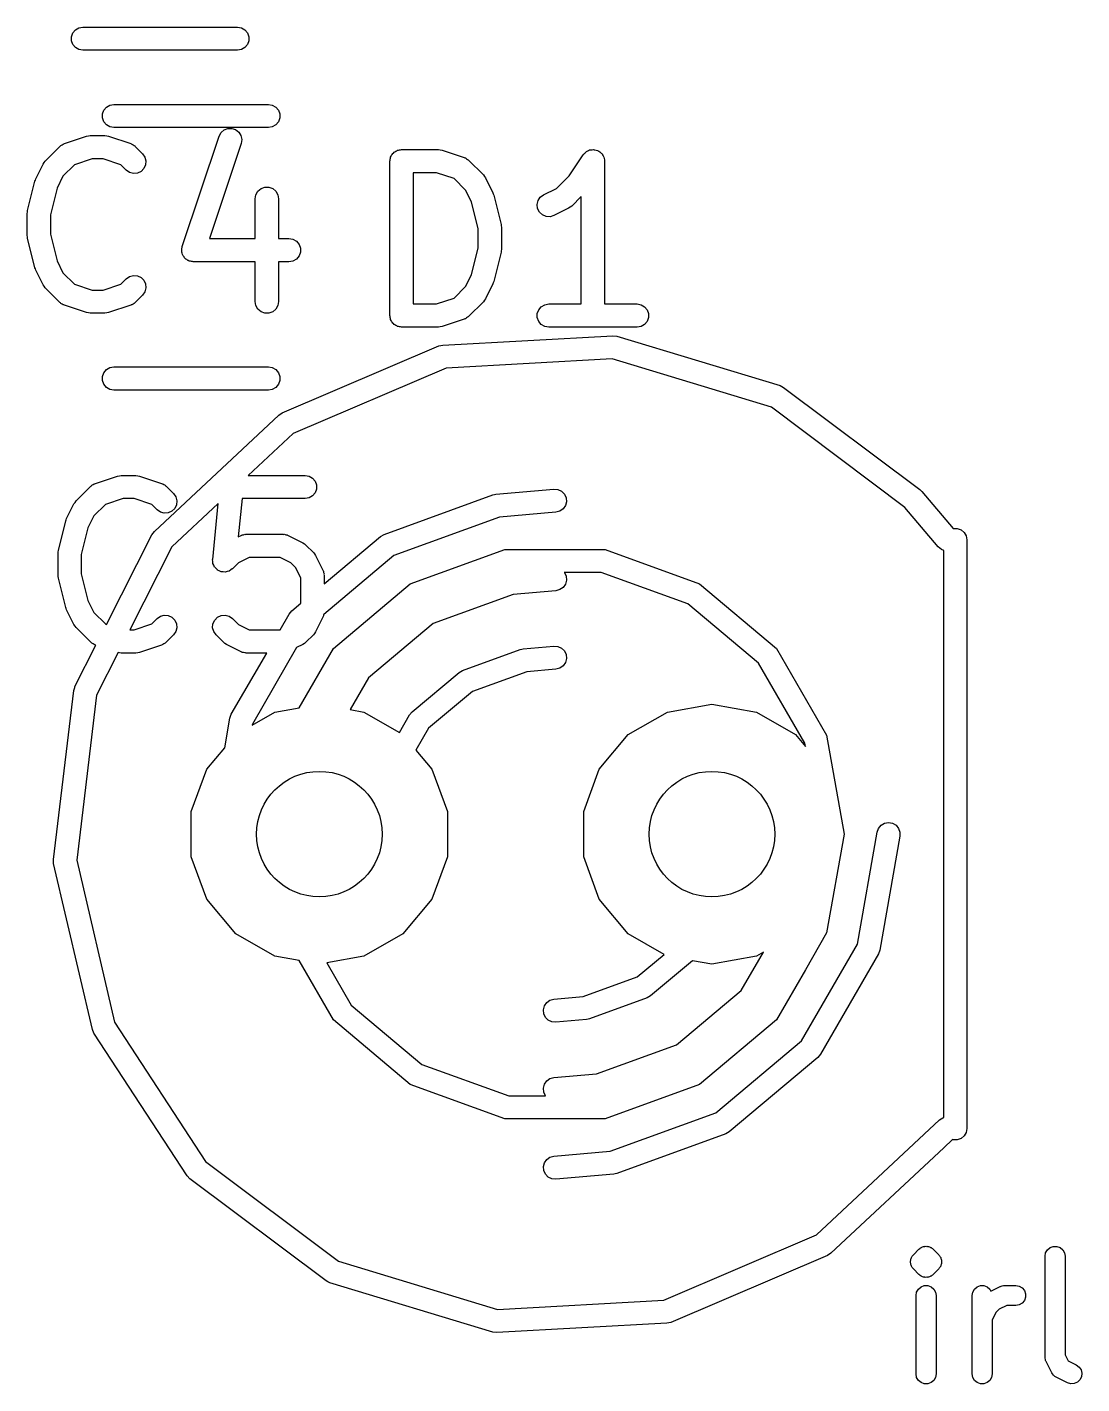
# Model space of a CAD drawing. Extents: x 0.2 to 51.4, y -0.6 to 33.
# Drawn here: x 16.64 to 23.46, y 1.94 to 10.72 of the extents above; entities that cross this region are included whole.
import ezdxf

# ---------------------------------------------------------------- set-up
doc = ezdxf.new("R2010")
doc.units = 0
doc.header["$MEASUREMENT"] = 0
doc.layers.add('BLACK', color=7, linetype='CONTINUOUS')

msp = doc.modelspace()

# ---------------------------------------------------------------- linework, layer by layer
at = {"layer": 'Black'}
for p, q in [((16.9518, 10.7075), (16.9743, 10.7205)), ((16.9743, 10.7205), (17, 10.725)), ((17, 10.725), (18, 10.725)), ((18, 10.725), (18.0257, 10.7205)), ((18.0257, 10.7205), (18.0482, 10.7075)), ((16.9261, 10.663), (16.935, 10.6875)), ((16.9261, 10.637), (16.9261, 10.663)), ((16.935, 10.6125), (16.9261, 10.637)), ((16.935, 10.6875), (16.9518, 10.7075)), ((18.0482, 10.7075), (18.065, 10.6875)), ((18.065, 10.6875), (18.0739, 10.663)), ((18.0739, 10.637), (18.065, 10.6125)), ((18.0739, 10.663), (18.0739, 10.637)), ((16.9518, 10.5925), (16.935, 10.6125)), ((16.9743, 10.5795), (16.9518, 10.5925)), ((17, 10.575), (16.9743, 10.5795)), ((18, 10.575), (17, 10.575)), ((18.0257, 10.5795), (18, 10.575)), ((18.0482, 10.5925), (18.0257, 10.5795)), ((18.065, 10.6125), (18.0482, 10.5925)), ((17.135, 10.1875), (17.1518, 10.2075)), ((17.1518, 10.2075), (17.1743, 10.2205)), ((17.1743, 10.2205), (17.2, 10.225)), ((17.2, 10.225), (18.2, 10.225)), ((18.2, 10.225), (18.2257, 10.2205)), ((18.2257, 10.2205), (18.2482, 10.2075)), ((18.2482, 10.2075), (18.265, 10.1875)), ((17.1261, 10.163), (17.135, 10.1875)), ((17.1261, 10.137), (17.1261, 10.163)), ((17.135, 10.1125), (17.1261, 10.137)), ((17.1518, 10.0925), (17.135, 10.1125)), ((18.265, 10.1125), (18.2482, 10.0925)), ((18.265, 10.1875), (18.2739, 10.163)), ((18.2739, 10.137), (18.265, 10.1125)), ((18.2739, 10.163), (18.2739, 10.137)), ((16.881, 9.97115), (17.0239, 10.0188)), ((17.0239, 10.0188), (17.0358, 10.0205)), ((17.0358, 10.0205), (17.0476, 10.0226)), ((17.0476, 10.0226), (17.1429, 10.0226)), ((17.1429, 10.0226), (17.1547, 10.0205)), ((17.1743, 10.0795), (17.1518, 10.0925)), ((17.1547, 10.0205), (17.1666, 10.0188)), ((17.1666, 10.0188), (17.3094, 9.97115)), ((17.2, 10.075), (17.1743, 10.0795)), ((18.2, 10.075), (17.2, 10.075)), ((17.6431, 9.30467), (17.8812, 10.019)), ((17.8812, 10.019), (17.8936, 10.0419)), ((17.8936, 10.0419), (17.9131, 10.0591)), ((17.9131, 10.0591), (17.9373, 10.0687)), ((17.9373, 10.0687), (17.9634, 10.0694)), ((17.9634, 10.0694), (17.9881, 10.0612)), ((17.9881, 10.0612), (18.0085, 10.045)), ((18.0085, 10.045), (18.0221, 10.0228)), ((18.0221, 10.0228), (18.0274, 9.99729)), ((18.2257, 10.0795), (18.2, 10.075)), ((18.2482, 10.0925), (18.2257, 10.0795)), ((16.7565, 9.8578), (16.8517, 9.95303)), ((16.8517, 9.95303), (16.8553, 9.95551)), ((16.8553, 9.95551), (16.8581, 9.95875)), ((16.8581, 9.95875), (16.8659, 9.96293)), ((16.8659, 9.96293), (16.8731, 9.96797)), ((16.8731, 9.96797), (16.8772, 9.96909)), ((16.8772, 9.96909), (16.881, 9.97115)), ((17.3094, 9.97115), (17.3132, 9.96909)), ((17.3132, 9.96909), (17.3174, 9.96797)), ((17.3174, 9.96797), (17.3246, 9.96294)), ((17.3246, 9.96294), (17.3323, 9.95875)), ((17.3323, 9.95875), (17.3352, 9.95551)), ((17.3352, 9.95551), (17.3387, 9.95303)), ((17.3387, 9.95303), (17.3864, 9.90541)), ((18.0235, 9.97152), (17.8183, 9.35595)), ((18.0274, 9.99729), (18.0235, 9.97152)), ((19.0306, 9.92482), (19.0363, 9.9281)), ((19.0363, 9.9281), (19.0427, 9.92924)), ((19.0427, 9.92924), (19.0489, 9.93148)), ((19.0489, 9.93148), (19.0554, 9.93148)), ((19.0554, 9.93148), (19.0619, 9.93262)), ((19.0619, 9.93262), (19.3, 9.93262)), ((19.3, 9.93262), (19.3118, 9.93053)), ((19.3118, 9.93053), (19.3237, 9.92877)), ((19.3237, 9.92877), (19.4666, 9.88115)), ((20.2709, 9.92563), (20.2789, 9.9296)), ((20.2789, 9.9296), (20.2831, 9.93006)), ((20.2831, 9.93006), (20.287, 9.93148)), ((20.287, 9.93148), (20.2959, 9.93148)), ((20.2959, 9.93148), (20.3048, 9.93246)), ((20.3048, 9.93246), (20.3089, 9.93148)), ((20.3089, 9.93148), (20.313, 9.93148)), ((20.313, 9.93148), (20.3214, 9.92842)), ((20.3214, 9.92842), (20.3301, 9.9263)), ((20.3301, 9.9263), (20.3336, 9.92399)), ((16.6948, 9.74307), (16.7424, 9.8383)), ((16.7424, 9.8383), (16.7496, 9.84796)), ((16.7496, 9.84796), (16.7565, 9.8578)), ((17.0598, 9.87262), (16.9453, 9.83445)), ((17.1307, 9.87262), (17.0598, 9.87262)), ((17.2452, 9.83445), (17.1307, 9.87262)), ((17.3864, 9.90541), (17.4013, 9.88408)), ((17.4013, 9.88408), (17.408, 9.85892)), ((17.408, 9.85892), (17.4058, 9.83297)), ((18.9869, 9.85762), (18.988, 9.86408)), ((18.9869, 8.85762), (18.9869, 9.85762)), ((18.988, 9.87064), (18.9903, 9.87681)), ((18.988, 9.86408), (18.988, 9.87064)), ((18.9903, 9.87681), (18.9914, 9.88327)), ((18.9914, 9.88327), (18.9947, 9.88895)), ((18.9947, 9.88895), (18.997, 9.89512)), ((18.997, 9.89512), (19.0012, 9.90015)), ((19.0012, 9.90015), (19.0045, 9.90583)), ((19.0045, 9.90583), (19.0095, 9.91005)), ((19.0095, 9.91005), (19.0137, 9.91507)), ((19.0137, 9.91507), (19.0194, 9.91835)), ((19.0194, 9.91835), (19.0244, 9.92257)), ((19.0244, 9.92257), (19.0306, 9.92482)), ((19.4666, 9.88115), (19.4704, 9.87909)), ((19.4704, 9.87909), (19.4746, 9.87797)), ((19.4746, 9.87797), (19.4817, 9.87294)), ((19.4817, 9.87294), (19.4895, 9.86875)), ((19.4895, 9.86875), (19.4923, 9.86551)), ((19.4923, 9.86551), (19.4959, 9.86303)), ((19.4959, 9.86303), (19.5911, 9.7678)), ((20.1465, 9.76254), (20.2376, 9.89922)), ((20.2376, 9.89922), (20.2405, 9.90223)), ((20.2405, 9.90223), (20.2425, 9.90583)), ((20.2425, 9.90583), (20.2494, 9.91158)), ((20.2494, 9.91158), (20.2556, 9.91806)), ((20.2556, 9.91806), (20.2593, 9.9199)), ((20.2593, 9.9199), (20.2625, 9.92257)), ((20.2625, 9.92257), (20.2709, 9.92563)), ((20.3336, 9.92399), (20.3375, 9.92257)), ((20.3375, 9.92257), (20.3444, 9.91682)), ((20.3444, 9.91682), (20.3518, 9.91185)), ((20.3518, 9.91185), (20.3543, 9.9085)), ((20.3543, 9.9085), (20.3575, 9.90583)), ((20.3575, 9.90583), (20.3619, 9.89808)), ((20.3619, 9.89808), (20.3672, 9.89086)), ((20.3672, 9.89086), (20.3684, 9.88687)), ((20.3684, 9.88687), (20.3705, 9.88327)), ((20.3705, 9.88327), (20.372, 9.87445)), ((20.372, 9.87445), (20.3745, 9.86586)), ((20.3745, 9.86586), (20.3743, 9.86172)), ((20.3743, 9.86172), (20.375, 9.85762)), ((20.375, 9.85762), (20.375, 8.93262)), ((16.8712, 9.76034), (16.8327, 9.68335)), ((16.9453, 9.83445), (16.8712, 9.76034)), ((17.2803, 9.79935), (17.2452, 9.83445)), ((17.3016, 9.78441), (17.2803, 9.79935)), ((17.3268, 9.77767), (17.3016, 9.78441)), ((17.3527, 9.77994), (17.3268, 9.77767)), ((17.3764, 9.79094), (17.3527, 9.77994)), ((17.3948, 9.80936), (17.3764, 9.79094)), ((17.4058, 9.83297), (17.3948, 9.80936)), ((19.2878, 9.78262), (19.1369, 9.78262)), ((19.1369, 9.78262), (19.1369, 8.93262)), ((19.4023, 9.74445), (19.2878, 9.78262)), ((19.5911, 9.7678), (19.598, 9.75795)), ((19.598, 9.75795), (19.6052, 9.7483)), ((20.0651, 9.68116), (20.1465, 9.76254)), ((16.6415, 9.53724), (16.6891, 9.72771)), ((16.6891, 9.72771), (16.6925, 9.73521)), ((16.6925, 9.73521), (16.6948, 9.74307)), ((16.8327, 9.68335), (16.7893, 9.50981)), ((18.12, 9.63994), (18.133, 9.6625)), ((18.133, 9.6625), (18.153, 9.67924)), ((18.153, 9.67924), (18.1775, 9.68815)), ((18.1775, 9.68815), (18.2035, 9.68815)), ((18.2035, 9.68815), (18.228, 9.67924)), ((18.228, 9.67924), (18.2479, 9.6625)), ((18.2479, 9.6625), (18.261, 9.63994)), ((19.4765, 9.67034), (19.4023, 9.74445)), ((19.515, 9.59335), (19.4765, 9.67034)), ((19.6052, 9.7483), (19.6528, 9.65307)), ((19.9807, 9.63899), (20.0651, 9.68116)), ((18.1155, 9.61429), (18.12, 9.63994)), ((18.1155, 9.35595), (18.1155, 9.61429)), ((18.261, 9.63994), (18.2655, 9.61429)), ((18.2655, 9.61429), (18.2655, 9.35595)), ((19.5583, 9.41981), (19.515, 9.59335)), ((19.6528, 9.65307), (19.6551, 9.64521)), ((19.6551, 9.64521), (19.6585, 9.63771)), ((19.6585, 9.63771), (19.7061, 9.44724)), ((19.9394, 9.5764), (19.9455, 9.60173)), ((19.9424, 9.55052), (19.9394, 9.5764)), ((19.9455, 9.60173), (19.9598, 9.62347)), ((19.9598, 9.62347), (19.9807, 9.63899)), ((20.225, 9.62893), (20.1626, 9.56649)), ((20.225, 8.93262), (20.225, 9.62893)), ((16.6393, 9.51905), (16.6409, 9.52808)), ((16.6393, 9.37619), (16.6393, 9.51905)), ((16.6409, 9.52808), (16.6415, 9.53724)), ((16.7893, 9.50981), (16.7893, 9.38542)), ((19.954, 9.52722), (19.9424, 9.55052)), ((19.973, 9.50932), (19.954, 9.52722)), ((19.9969, 9.49896), (19.973, 9.50932)), ((20.0229, 9.4974), (19.9969, 9.49896)), ((20.0478, 9.50482), (20.0229, 9.4974)), ((20.1431, 9.55244), (20.0478, 9.50482)), ((20.1527, 9.55961), (20.1431, 9.55244)), ((20.1626, 9.56649), (20.1527, 9.55961)), ((19.5583, 9.29542), (19.5583, 9.41981)), ((19.7061, 9.44724), (19.7067, 9.43808)), ((19.7067, 9.43808), (19.7083, 9.42905)), ((19.7083, 9.42905), (19.7083, 9.28619)), ((16.6409, 9.36716), (16.6393, 9.37619)), ((16.6415, 9.358), (16.6409, 9.36716)), ((16.6891, 9.16752), (16.6415, 9.358)), ((16.7893, 9.38542), (16.8327, 9.21189)), ((17.8183, 9.35595), (18.1155, 9.35595)), ((18.2655, 9.35595), (18.3333, 9.35595)), ((18.3333, 9.35595), (18.359, 9.35143)), ((18.359, 9.35143), (18.3815, 9.33841)), ((18.3815, 9.33841), (18.3983, 9.31845)), ((18.3983, 9.31845), (18.4072, 9.29398)), ((17.6393, 9.2789), (17.6404, 9.2864)), ((17.6404, 9.27347), (17.6393, 9.2789)), ((17.6404, 9.29398), (17.6423, 9.29919)), ((17.6404, 9.2864), (17.6404, 9.29398)), ((17.6404, 9.26793), (17.6404, 9.27347)), ((17.643, 9.26081), (17.6404, 9.26793)), ((17.6423, 9.29919), (17.6431, 9.30467)), ((17.6445, 9.25339), (17.643, 9.26081)), ((17.6474, 9.24866), (17.6445, 9.25339)), ((17.6493, 9.24345), (17.6474, 9.24866)), ((17.6542, 9.23765), (17.6493, 9.24345)), ((17.6582, 9.23119), (17.6542, 9.23765)), ((17.6625, 9.22775), (17.6582, 9.23119)), ((17.6661, 9.2235), (17.6625, 9.22775)), ((17.6726, 9.21971), (17.6661, 9.2235)), ((18.3815, 9.2235), (18.359, 9.21048)), ((18.3983, 9.24345), (18.3815, 9.2235)), ((18.4072, 9.26793), (18.3983, 9.24345)), ((18.4072, 9.29398), (18.4072, 9.26793)), ((19.515, 9.12189), (19.5583, 9.29542)), ((19.7061, 9.268), (19.6585, 9.07752)), ((19.7067, 9.27716), (19.7061, 9.268)), ((19.7083, 9.28619), (19.7067, 9.27716)), ((16.6925, 9.16003), (16.6891, 9.16752)), ((16.6948, 9.15217), (16.6925, 9.16003)), ((16.7424, 9.05694), (16.6948, 9.15217)), ((16.8327, 9.21189), (16.8712, 9.1349)), ((17.6786, 9.215), (17.6726, 9.21971)), ((17.6838, 9.21325), (17.6786, 9.215)), ((17.6886, 9.21048), (17.6838, 9.21325)), ((17.6961, 9.20916), (17.6886, 9.21048)), ((17.7033, 9.20676), (17.6961, 9.20916)), ((17.7088, 9.20692), (17.7033, 9.20676)), ((17.7143, 9.20595), (17.7088, 9.20692)), ((18.1155, 9.20595), (17.7143, 9.20595)), ((18.1155, 8.94762), (18.1155, 9.20595)), ((18.3333, 9.20595), (18.2655, 9.20595)), ((18.2655, 9.20595), (18.2655, 8.94762)), ((18.359, 9.21048), (18.3333, 9.20595)), ((16.7496, 9.04728), (16.7424, 9.05694)), ((16.8712, 9.1349), (16.9453, 9.06079)), ((16.9453, 9.06079), (17.0598, 9.02262)), ((17.1307, 9.02262), (17.2452, 9.06079)), ((17.2452, 9.06079), (17.2803, 9.09589)), ((17.2803, 9.09589), (17.3016, 9.11083)), ((17.3016, 9.11083), (17.3268, 9.11757)), ((17.3268, 9.11757), (17.3527, 9.1153)), ((17.3527, 9.1153), (17.3764, 9.10429)), ((17.3764, 9.10429), (17.3948, 9.08588)), ((17.3948, 9.08588), (17.4058, 9.06227)), ((17.4058, 9.06227), (17.408, 9.03632)), ((19.4765, 9.0449), (19.515, 9.12189)), ((19.6528, 9.06217), (19.6052, 8.96694)), ((19.6551, 9.07003), (19.6528, 9.06217)), ((19.6585, 9.07752), (19.6551, 9.07003)), ((16.7565, 9.03744), (16.7496, 9.04728)), ((16.8517, 8.94221), (16.7565, 9.03744)), ((17.0598, 9.02262), (17.1307, 9.02262)), ((17.3864, 8.98982), (17.3387, 8.94221)), ((17.4013, 9.01116), (17.3864, 8.98982)), ((17.408, 9.03632), (17.4013, 9.01116)), ((19.2878, 8.93262), (19.4023, 8.97079)), ((19.4023, 8.97079), (19.4765, 9.0449)), ((19.6052, 8.96694), (19.598, 8.95729)), ((16.8553, 8.93973), (16.8517, 8.94221)), ((16.8581, 8.93649), (16.8553, 8.93973)), ((16.8659, 8.93231), (16.8581, 8.93649)), ((16.8731, 8.92726), (16.8659, 8.93231)), ((16.8772, 8.92615), (16.8731, 8.92726)), ((16.881, 8.92409), (16.8772, 8.92615)), ((17.0239, 8.87647), (16.881, 8.92409)), ((17.0358, 8.87471), (17.0239, 8.87647)), ((17.0476, 8.87262), (17.0358, 8.87471)), ((17.1429, 8.87262), (17.0476, 8.87262)), ((17.1547, 8.87471), (17.1429, 8.87262)), ((17.1666, 8.87647), (17.1547, 8.87471)), ((17.3094, 8.92409), (17.1666, 8.87647)), ((17.3132, 8.92615), (17.3094, 8.92409)), ((17.3174, 8.92727), (17.3132, 8.92615)), ((17.3246, 8.9323), (17.3174, 8.92727)), ((17.3323, 8.93649), (17.3246, 8.9323)), ((17.3352, 8.93973), (17.3323, 8.93649)), ((17.3387, 8.94221), (17.3352, 8.93973)), ((18.12, 8.92197), (18.1155, 8.94762)), ((18.133, 8.89941), (18.12, 8.92197)), ((18.153, 8.88267), (18.133, 8.89941)), ((18.1775, 8.87376), (18.153, 8.88267)), ((18.2035, 8.87376), (18.1775, 8.87376)), ((18.228, 8.88267), (18.2035, 8.87376)), ((18.2479, 8.89941), (18.228, 8.88267)), ((18.261, 8.92197), (18.2479, 8.89941)), ((18.2655, 8.94762), (18.261, 8.92197)), ((19.1369, 8.93262), (19.2878, 8.93262)), ((19.5911, 8.94744), (19.4959, 8.85221)), ((19.598, 8.95729), (19.5911, 8.94744)), ((19.9404, 8.87064), (19.9493, 8.89512)), ((19.9493, 8.89512), (19.9661, 8.91507)), ((19.9661, 8.91507), (19.9886, 8.9281)), ((19.9886, 8.9281), (20.0143, 8.93262)), ((20.0143, 8.93262), (20.225, 8.93262)), ((20.375, 8.93262), (20.5857, 8.93262)), ((20.5857, 8.93262), (20.6114, 8.9281)), ((20.6114, 8.9281), (20.6339, 8.91507)), ((20.6339, 8.91507), (20.6507, 8.89512)), ((20.6507, 8.89512), (20.6596, 8.87064)), ((18.988, 8.85116), (18.9869, 8.85762)), ((18.988, 8.8446), (18.988, 8.85116)), ((18.9903, 8.83843), (18.988, 8.8446)), ((18.9914, 8.83197), (18.9903, 8.83843)), ((18.9947, 8.82629), (18.9914, 8.83197)), ((18.997, 8.82012), (18.9947, 8.82629)), ((19.0012, 8.81509), (18.997, 8.82012)), ((19.0045, 8.80941), (19.0012, 8.81509)), ((19.0095, 8.80519), (19.0045, 8.80941)), ((19.0137, 8.80017), (19.0095, 8.80519)), ((19.0194, 8.79689), (19.0137, 8.80017)), ((19.0244, 8.79267), (19.0194, 8.79689)), ((19.0306, 8.79042), (19.0244, 8.79267)), ((19.0363, 8.78714), (19.0306, 8.79042)), ((19.0427, 8.786), (19.0363, 8.78714)), ((19.0489, 8.78376), (19.0427, 8.786)), ((19.3118, 8.78471), (19.3, 8.78262)), ((19.3237, 8.78647), (19.3118, 8.78471)), ((19.4666, 8.83409), (19.3237, 8.78647)), ((19.4704, 8.83615), (19.4666, 8.83409)), ((19.4746, 8.83727), (19.4704, 8.83615)), ((19.4817, 8.8423), (19.4746, 8.83727)), ((19.4895, 8.84649), (19.4817, 8.8423)), ((19.4923, 8.84973), (19.4895, 8.84649)), ((19.4959, 8.85221), (19.4923, 8.84973)), ((19.9404, 8.8446), (19.9404, 8.87064)), ((19.9493, 8.82012), (19.9404, 8.8446)), ((19.9661, 8.80017), (19.9493, 8.82012)), ((19.9886, 8.78714), (19.9661, 8.80017)), ((20.0143, 8.78262), (19.9886, 8.78714)), ((20.6114, 8.78714), (20.5857, 8.78262)), ((20.6339, 8.80017), (20.6114, 8.78714)), ((20.6507, 8.82012), (20.6339, 8.80017)), ((20.6596, 8.8446), (20.6507, 8.82012)), ((20.6596, 8.87064), (20.6596, 8.8446)), ((19.0554, 8.78376), (19.0489, 8.78376)), ((19.0619, 8.78262), (19.0554, 8.78376)), ((19.3, 8.78262), (19.0619, 8.78262)), ((19.3287, 8.66688), (20.4297, 8.72709)), ((20.5857, 8.78262), (20.0143, 8.78262)), ((20.4297, 8.72709), (20.4297, 8.72709)), ((20.4297, 8.72709), (20.4555, 8.72398)), ((20.4555, 8.72398), (20.4555, 8.72398)), ((20.4555, 8.72398), (21.5108, 8.40398)), ((18.2893, 8.22782), (19.3033, 8.66097)), ((19.3033, 8.66097), (19.3287, 8.66688)), ((17.1743, 8.52048), (17.2, 8.525)), ((17.2, 8.525), (18.2, 8.525)), ((18.2, 8.525), (18.2257, 8.52048)), ((20.4247, 8.5766), (19.3501, 8.51783)), ((21.4546, 8.26428), (20.4247, 8.5766)), ((17.1261, 8.46302), (17.135, 8.4875)), ((17.1261, 8.43698), (17.1261, 8.46302)), ((17.135, 8.4125), (17.1261, 8.43698)), ((17.135, 8.4875), (17.1518, 8.50745)), ((17.1518, 8.50745), (17.1743, 8.52048)), ((18.2257, 8.52048), (18.2482, 8.50745)), ((18.2482, 8.50745), (18.265, 8.4875)), ((18.265, 8.4875), (18.2739, 8.46302)), ((18.2739, 8.43698), (18.265, 8.4125)), ((18.2739, 8.46302), (18.2739, 8.43698)), ((19.3501, 8.51783), (18.3604, 8.09507)), ((17.1518, 8.39255), (17.135, 8.4125)), ((17.1743, 8.37952), (17.1518, 8.39255)), ((17.2, 8.375), (17.1743, 8.37952)), ((18.2, 8.375), (17.2, 8.375)), ((18.2257, 8.37952), (18.2, 8.375)), ((18.2482, 8.39255), (18.2257, 8.37952)), ((18.265, 8.4125), (18.2482, 8.39255)), ((21.5108, 8.40398), (21.534, 8.39221)), ((21.534, 8.39221), (22.4161, 7.73061)), ((22.3192, 7.61578), (21.4546, 8.26428)), ((17.4627, 7.45974), (18.2675, 8.21358)), ((18.2675, 8.21358), (18.2893, 8.22782)), ((18.2675, 8.21358), (18.2675, 8.21358)), ((18.3604, 8.09507), (18.0695, 7.82262)), ((17.081, 7.77115), (17.2239, 7.81877)), ((17.2239, 7.81877), (17.2358, 7.82053)), ((17.2358, 7.82053), (17.2476, 7.82262)), ((17.2476, 7.82262), (17.3429, 7.82262)), ((17.3429, 7.82262), (17.3547, 7.82053)), ((17.3547, 7.82053), (17.3666, 7.81877)), ((17.3666, 7.81877), (17.5094, 7.77115)), ((18.0695, 7.82262), (18.4381, 7.82262)), ((18.4381, 7.82262), (18.4637, 7.8181)), ((18.4637, 7.8181), (18.4863, 7.80507)), ((16.9565, 7.6578), (17.0517, 7.75303)), ((17.0517, 7.75303), (17.0553, 7.75551)), ((17.0553, 7.75551), (17.0581, 7.75875)), ((17.0581, 7.75875), (17.0659, 7.76293)), ((17.0659, 7.76293), (17.0731, 7.76797)), ((17.0731, 7.76797), (17.0772, 7.76909)), ((17.0772, 7.76909), (17.081, 7.77115)), ((17.5094, 7.77115), (17.5132, 7.76909)), ((17.5132, 7.76909), (17.5174, 7.76797)), ((17.5174, 7.76797), (17.5246, 7.76294)), ((17.5246, 7.76294), (17.5323, 7.75875)), ((17.5323, 7.75875), (17.5352, 7.75551)), ((17.5352, 7.75551), (17.5387, 7.75303)), ((17.5387, 7.75303), (17.5864, 7.70541)), ((18.4863, 7.80507), (18.503, 7.78512)), ((18.503, 7.78512), (18.512, 7.76064)), ((18.512, 7.7346), (18.503, 7.71012)), ((18.512, 7.76064), (18.512, 7.7346)), ((19.6726, 7.70092), (20.0475, 7.73372)), ((20.0475, 7.73372), (20.0734, 7.73145)), ((20.0734, 7.73145), (20.097, 7.72044)), ((22.4161, 7.73061), (22.422, 7.72436)), ((16.9424, 7.6383), (16.9496, 7.64796)), ((16.9496, 7.64796), (16.9565, 7.6578)), ((17.2598, 7.67262), (17.1453, 7.63445)), ((17.3307, 7.67262), (17.2598, 7.67262)), ((17.4452, 7.63445), (17.3307, 7.67262)), ((17.5864, 7.70541), (17.6013, 7.68408)), ((17.6013, 7.68408), (17.608, 7.65892)), ((17.608, 7.65892), (17.6058, 7.63297)), ((18.0298, 7.67262), (18.005, 7.42443)), ((18.4381, 7.67262), (18.0298, 7.67262)), ((18.4637, 7.67714), (18.4381, 7.67262)), ((18.4863, 7.69017), (18.4637, 7.67714)), ((18.503, 7.71012), (18.4863, 7.69017)), ((18.9488, 7.44023), (19.6534, 7.69668)), ((19.6534, 7.69668), (19.6631, 7.69838)), ((19.6631, 7.69838), (19.6726, 7.70092)), ((20.097, 7.72044), (20.1154, 7.70202)), ((20.1154, 7.70202), (20.1264, 7.67841)), ((20.1287, 7.65246), (20.122, 7.6273)), ((20.1264, 7.67841), (20.1287, 7.65246)), ((22.422, 7.72436), (22.4286, 7.71885)), ((22.4286, 7.71885), (22.6305, 7.47841)), ((16.8948, 7.54307), (16.9424, 7.6383)), ((17.0712, 7.56034), (17.0327, 7.48335)), ((17.1453, 7.63445), (17.0712, 7.56034)), ((17.4803, 7.59935), (17.4452, 7.63445)), ((17.5016, 7.58441), (17.4803, 7.59935)), ((17.5268, 7.57767), (17.5016, 7.58441)), ((17.5527, 7.57994), (17.5268, 7.57767)), ((17.5764, 7.59094), (17.5527, 7.57994)), ((17.8759, 7.64124), (17.5749, 7.35931)), ((17.5948, 7.60936), (17.5764, 7.59094)), ((17.6058, 7.63297), (17.5948, 7.60936)), ((17.8397, 7.27889), (17.8759, 7.64124)), ((20.0605, 7.58429), (19.6955, 7.55235)), ((20.0857, 7.59103), (20.0605, 7.58429)), ((20.107, 7.60597), (20.0857, 7.59103)), ((20.122, 7.6273), (20.107, 7.60597)), ((22.5346, 7.35943), (22.3192, 7.61578)), ((16.8415, 7.33724), (16.8891, 7.52771)), ((16.8891, 7.52771), (16.8925, 7.53521)), ((16.8925, 7.53521), (16.8948, 7.54307)), ((17.0327, 7.48335), (16.9893, 7.30981)), ((19.6955, 7.55235), (19.0126, 7.3038)), ((22.6305, 7.47841), (22.6318, 7.47886)), ((22.6318, 7.47886), (22.6578, 7.47886)), ((22.6578, 7.47886), (22.6823, 7.46995)), ((22.6823, 7.46995), (22.7023, 7.45321)), ((17.1529, 6.85825), (17.4471, 7.4389)), ((17.4471, 7.4389), (17.4627, 7.45974)), ((18.005, 7.42443), (18.0236, 7.43375)), ((18.0236, 7.43375), (18.0277, 7.43498)), ((18.0277, 7.43498), (18.0315, 7.43714)), ((18.0315, 7.43714), (18.0401, 7.43867)), ((18.0401, 7.43867), (18.0486, 7.44118)), ((18.0486, 7.44118), (18.0529, 7.44092)), ((18.0529, 7.44092), (18.0571, 7.44167)), ((18.0571, 7.44167), (18.2952, 7.44167)), ((18.2952, 7.44167), (18.2995, 7.44092)), ((18.2995, 7.44092), (18.3038, 7.44118)), ((18.3038, 7.44118), (18.3122, 7.43867)), ((18.3122, 7.43867), (18.3209, 7.43714)), ((18.3209, 7.43714), (18.3246, 7.43498)), ((18.3246, 7.43498), (18.3288, 7.43375)), ((18.3288, 7.43375), (18.424, 7.38613)), ((18.424, 7.38613), (18.4337, 7.37897)), ((18.4337, 7.37897), (18.4435, 7.37208)), ((18.5607, 7.12045), (18.9263, 7.4272)), ((18.9263, 7.4272), (18.9488, 7.44023)), ((18.9263, 7.4272), (18.9263, 7.4272)), ((22.7023, 7.45321), (22.7153, 7.43065)), ((22.7153, 7.43065), (22.7198, 7.405)), ((22.7198, 7.405), (22.7198, 3.595)), ((16.8393, 7.31905), (16.8409, 7.32808)), ((16.8393, 7.17619), (16.8393, 7.31905)), ((16.8409, 7.32808), (16.8415, 7.33724)), ((16.9893, 7.30981), (16.9893, 7.18542)), ((17.5749, 7.35931), (17.303, 6.82262)), ((18.0748, 7.29167), (18.0063, 7.25741)), ((18.2775, 7.29167), (18.0748, 7.29167)), ((18.3461, 7.25741), (18.2775, 7.29167)), ((18.4435, 7.37208), (18.4911, 7.32446)), ((18.4911, 7.32446), (18.498, 7.31463)), ((18.498, 7.31463), (18.5052, 7.30497)), ((18.5052, 7.30497), (18.5528, 7.20973)), ((19.0126, 7.3038), (18.5581, 6.92246)), ((19.1185, 7.12038), (19.7291, 7.34263)), ((19.7291, 7.34263), (20.3789, 7.34263)), ((20.3789, 7.34263), (20.9895, 7.12038)), ((22.5545, 7.3427), (22.5346, 7.35943)), ((22.5698, 7.33715), (22.5545, 7.3427)), ((22.5698, 3.6652), (22.5698, 7.33715)), ((17.8396, 7.27797), (17.8397, 7.27842)), ((17.8407, 7.26548), (17.8396, 7.27797)), ((17.8397, 7.27842), (17.8397, 7.27889)), ((17.8416, 7.25292), (17.8407, 7.26548)), ((17.8418, 7.25249), (17.8416, 7.25292)), ((17.8418, 7.25202), (17.8418, 7.25249)), ((17.8472, 7.24062), (17.8418, 7.25202)), ((17.8523, 7.22918), (17.8472, 7.24062)), ((17.8526, 7.22884), (17.8523, 7.22918)), ((17.8528, 7.22841), (17.8526, 7.22884)), ((17.8618, 7.21951), (17.8528, 7.22841)), ((17.8705, 7.21053), (17.8618, 7.21951)), ((17.8709, 7.21033), (17.8705, 7.21053)), ((17.8713, 7.20999), (17.8709, 7.21033)), ((17.8826, 7.20469), (17.8713, 7.20999)), ((17.894, 7.19923), (17.8826, 7.20469)), ((17.9451, 7.20307), (17.9329, 7.19996)), ((17.9455, 7.20334), (17.9451, 7.20307)), ((17.946, 7.20346), (17.9455, 7.20334)), ((17.9563, 7.21065), (17.946, 7.20346)), ((17.9667, 7.21774), (17.9563, 7.21065)), ((17.9669, 7.21813), (17.9667, 7.21774)), ((17.9673, 7.2184), (17.9669, 7.21813)), ((18.0063, 7.25741), (17.9673, 7.2184)), ((18.3765, 7.227), (18.3461, 7.25741)), ((18.4107, 7.15849), (18.3765, 7.227)), ((18.5528, 7.20973), (18.554, 7.20559)), ((18.554, 7.20559), (18.5562, 7.20184)), ((16.8409, 7.16716), (16.8393, 7.17619)), ((16.8415, 7.158), (16.8409, 7.16716)), ((16.8891, 6.96752), (16.8415, 7.158)), ((16.9893, 7.18542), (17.0327, 7.01189)), ((17.8944, 7.19918), (17.894, 7.19923)), ((17.8949, 7.19898), (17.8944, 7.19918)), ((17.9074, 7.19789), (17.8949, 7.19898)), ((17.9199, 7.19664), (17.9074, 7.19789)), ((17.9204, 7.19676), (17.9199, 7.19664)), ((17.9208, 7.19672), (17.9204, 7.19676)), ((17.9329, 7.19996), (17.9208, 7.19672)), ((18.4107, 6.99458), (18.4107, 7.15849)), ((18.5562, 7.20184), (18.5577, 7.19319)), ((18.5577, 7.19319), (18.5602, 7.18476)), ((18.5602, 7.18476), (18.56, 7.18045)), ((18.56, 7.18045), (18.5607, 7.17619)), ((18.5607, 7.17619), (18.5607, 7.12045)), ((18.6207, 6.70269), (19.1185, 7.12038)), ((20.122, 7.1193), (20.107, 7.09797)), ((20.3529, 7.1949), (20.1146, 7.1949)), ((20.1146, 7.1949), (20.1154, 7.19402)), ((20.1154, 7.19402), (20.1264, 7.17041)), ((20.1287, 7.14446), (20.122, 7.1193)), ((20.1264, 7.17041), (20.1287, 7.14446)), ((20.9145, 6.99047), (20.3529, 7.1949)), ((20.9895, 7.12038), (21.4873, 6.70269)), ((19.7837, 7.05206), (19.2666, 6.86385)), ((20.0605, 7.07629), (19.7837, 7.05206)), ((20.0857, 7.08303), (20.0605, 7.07629)), ((20.107, 7.09797), (20.0857, 7.08303)), ((16.8925, 6.96003), (16.8891, 6.96752)), ((16.8948, 6.95217), (16.8925, 6.96003)), ((16.9424, 6.85694), (16.8948, 6.95217)), ((17.0327, 7.01189), (17.0712, 6.9349)), ((18.3352, 6.92528), (18.3519, 6.94523)), ((18.3519, 6.94524), (18.4107, 6.99458)), ((18.3519, 6.94523), (18.3519, 6.94524)), ((21.3724, 6.60627), (20.9145, 6.99047)), ((16.9496, 6.84728), (16.9424, 6.85694)), ((17.0712, 6.9349), (17.1453, 6.86079)), ((17.1453, 6.86079), (17.1529, 6.85825)), ((17.3307, 6.82262), (17.4452, 6.86079)), ((17.4452, 6.86079), (17.4803, 6.89589)), ((17.4803, 6.89589), (17.5016, 6.91083)), ((17.5016, 6.91083), (17.5268, 6.91757)), ((17.5268, 6.91757), (17.5527, 6.9153)), ((17.5527, 6.9153), (17.5764, 6.90429)), ((17.5764, 6.90429), (17.5948, 6.88588)), ((17.5948, 6.88588), (17.6058, 6.86227)), ((17.6058, 6.86227), (17.608, 6.83632)), ((17.8396, 6.83632), (17.8418, 6.86227)), ((17.8418, 6.86227), (17.8528, 6.88588)), ((17.8528, 6.88588), (17.8713, 6.90429)), ((17.8713, 6.90429), (17.8949, 6.9153)), ((17.8949, 6.9153), (17.9208, 6.91757)), ((17.9208, 6.91757), (17.946, 6.91083)), ((17.946, 6.91083), (17.9673, 6.89589)), ((17.9673, 6.89589), (18.0063, 6.85688)), ((18.0063, 6.85688), (18.0748, 6.82262)), ((18.2759, 6.82262), (18.3352, 6.92528)), ((18.5528, 6.90455), (18.5052, 6.80932)), ((18.554, 6.9087), (18.5528, 6.90455)), ((18.5562, 6.91244), (18.554, 6.9087)), ((18.5577, 6.9211), (18.5562, 6.91244)), ((18.5581, 6.92246), (18.5577, 6.9211)), ((19.2666, 6.86385), (18.8476, 6.51229)), ((16.9565, 6.83744), (16.9496, 6.84728)), ((17.0517, 6.74221), (16.9565, 6.83744)), ((17.303, 6.82262), (17.3307, 6.82262)), ((17.5864, 6.78982), (17.5387, 6.74221)), ((17.6013, 6.81116), (17.5864, 6.78982)), ((17.608, 6.83632), (17.6013, 6.81116)), ((17.8463, 6.81116), (17.8396, 6.83632)), ((17.8613, 6.78982), (17.8463, 6.81116)), ((17.9089, 6.74221), (17.8613, 6.78982)), ((18.0748, 6.82262), (18.2759, 6.82262)), ((18.4911, 6.78982), (18.4435, 6.74221)), ((18.498, 6.79966), (18.4911, 6.78982)), ((18.5052, 6.80932), (18.498, 6.79966)), ((16.9487, 6.45528), (17.0844, 6.72298)), ((17.0553, 6.73973), (17.0517, 6.74221)), ((17.0581, 6.73649), (17.0553, 6.73973)), ((17.0659, 6.73231), (17.0581, 6.73649)), ((17.0731, 6.72726), (17.0659, 6.73231)), ((17.0772, 6.72615), (17.0731, 6.72726)), ((17.081, 6.72409), (17.0772, 6.72615)), ((17.0844, 6.72298), (17.081, 6.72409)), ((17.3666, 6.67647), (17.3547, 6.67471)), ((17.5094, 6.72409), (17.3666, 6.67647)), ((17.5132, 6.72615), (17.5094, 6.72409)), ((17.5174, 6.72727), (17.5132, 6.72615)), ((17.5246, 6.7323), (17.5174, 6.72727)), ((17.5323, 6.73649), (17.5246, 6.7323)), ((17.5352, 6.73973), (17.5323, 6.73649)), ((17.5387, 6.74221), (17.5352, 6.73973)), ((17.9187, 6.73532), (17.9089, 6.74221)), ((17.9284, 6.72816), (17.9187, 6.73532)), ((18.0236, 6.68054), (17.9284, 6.72816)), ((18.0277, 6.67931), (18.0236, 6.68054)), ((18.0315, 6.67714), (18.0277, 6.67931)), ((18.0401, 6.67562), (18.0315, 6.67714)), ((18.3826, 6.70745), (18.0968, 6.21238)), ((18.424, 6.72816), (18.3826, 6.70745)), ((18.3987, 6.31826), (18.6207, 6.70269)), ((18.4337, 6.73532), (18.424, 6.72816)), ((18.4435, 6.74221), (18.4337, 6.73532)), ((19.4568, 6.56034), (19.8299, 6.69611)), ((19.8299, 6.69611), (19.8395, 6.69781)), ((19.8395, 6.69781), (19.849, 6.70035)), ((19.849, 6.70035), (20.0475, 6.71772)), ((20.0475, 6.71772), (20.0734, 6.71545)), ((20.0734, 6.71545), (20.097, 6.70444)), ((20.097, 6.70444), (20.1154, 6.68602)), ((20.1154, 6.68602), (20.1264, 6.66241)), ((21.4873, 6.70269), (21.8122, 6.13994)), ((17.2286, 6.67577), (17.0885, 6.39928)), ((17.2358, 6.67471), (17.2286, 6.67577)), ((17.2476, 6.67262), (17.2358, 6.67471)), ((17.3429, 6.67262), (17.2476, 6.67262)), ((17.3547, 6.67471), (17.3429, 6.67262)), ((17.9603, 6.27592), (18.1893, 6.67262)), ((18.0486, 6.67311), (18.0401, 6.67562)), ((18.0529, 6.67337), (18.0486, 6.67311)), ((18.0571, 6.67262), (18.0529, 6.67337)), ((18.1893, 6.67262), (18.0571, 6.67262)), ((20.107, 6.58997), (20.0857, 6.57503)), ((20.122, 6.6113), (20.107, 6.58997)), ((20.1287, 6.63646), (20.122, 6.6113)), ((20.1264, 6.66241), (20.1287, 6.63646)), ((21.6713, 6.08863), (21.3724, 6.60627)), ((18.8476, 6.51229), (18.7287, 6.30636)), ((19.1302, 6.29216), (19.4343, 6.54732)), ((19.4343, 6.54732), (19.4568, 6.56034)), ((19.4343, 6.54732), (19.4343, 6.54732)), ((19.8719, 6.55178), (19.5206, 6.42391)), ((20.0605, 6.56829), (19.8719, 6.55178)), ((20.0857, 6.57503), (20.0605, 6.56829)), ((16.8093, 5.33561), (16.9412, 6.43035)), ((16.9412, 6.43035), (16.947, 6.44948)), ((16.9412, 6.43035), (16.9412, 6.43035)), ((16.947, 6.44948), (16.9487, 6.45528)), ((16.9487, 6.45528), (16.9487, 6.45528)), ((19.5206, 6.42391), (19.2368, 6.18576)), ((17.0885, 6.39928), (16.9598, 5.33079)), ((20.7822, 6.29066), (21.07, 6.3414)), ((21.07, 6.3414), (21.3578, 6.29066)), ((17.9174, 6.05906), (17.9513, 6.25144)), ((17.9513, 6.25144), (17.9603, 6.27592)), ((18.0957, 6.20604), (18.2422, 6.29066)), ((18.2422, 6.29066), (18.3987, 6.31826)), ((18.7287, 6.30636), (18.8178, 6.29066)), ((18.8178, 6.29066), (19.0475, 6.15801)), ((19.0475, 6.15801), (19.1135, 6.27221)), ((19.1135, 6.27221), (19.1302, 6.29216)), ((19.1302, 6.29216), (19.1302, 6.29216)), ((20.5292, 6.14455), (20.7822, 6.29066)), ((21.3578, 6.29066), (21.6108, 6.14455)), ((18.0968, 6.21238), (18.0957, 6.20604)), ((19.2368, 6.18576), (19.155, 6.04422)), ((20.3413, 5.9207), (20.5292, 6.14455)), ((21.6108, 6.14455), (21.6748, 6.06827)), ((21.6748, 6.06827), (21.6713, 6.08863)), ((21.8122, 6.13994), (21.9251, 5.5)), ((17.8013, 5.9207), (17.9174, 6.05906)), ((19.155, 6.04422), (19.2587, 5.9207)), ((17.7014, 5.64611), (17.8013, 5.9207)), ((19.2587, 5.9207), (19.3586, 5.64611)), ((20.2414, 5.64611), (20.3413, 5.9207)), ((17.7014, 5.35389), (17.7014, 5.64611)), ((19.3586, 5.64611), (19.3586, 5.35389)), ((20.2414, 5.35389), (20.2414, 5.64611)), ((22.1391, 5.51302), (22.148, 5.5375)), ((22.148, 5.5375), (22.1648, 5.55745)), ((22.1648, 5.55745), (22.1873, 5.57048)), ((22.1873, 5.57048), (22.213, 5.575)), ((22.213, 5.575), (22.2387, 5.57048)), ((22.2387, 5.57048), (22.2612, 5.55745)), ((22.2612, 5.55745), (22.278, 5.5375)), ((22.278, 5.5375), (22.2869, 5.51302)), ((21.9251, 5.5), (21.8122, 4.86006)), ((22.0112, 4.78763), (22.1391, 5.51302)), ((22.2869, 5.48698), (22.1567, 4.74856)), ((22.2869, 5.51302), (22.2869, 5.48698)), ((16.8107, 5.3096), (16.8093, 5.33561)), ((16.8093, 5.33561), (16.8093, 5.33561)), ((17.0612, 4.23576), (16.8107, 5.3096)), ((16.8107, 5.3096), (16.8107, 5.3096)), ((16.9598, 5.33079), (17.2043, 4.28271)), ((17.8013, 5.0793), (17.7014, 5.35389)), ((19.3586, 5.35389), (19.2587, 5.0793)), ((20.3413, 5.0793), (20.2414, 5.35389)), ((17.9892, 4.85545), (17.8013, 5.0793)), ((19.2587, 5.0793), (19.0708, 4.85545)), ((20.5292, 4.85545), (20.3413, 5.0793)), ((18.2422, 4.70934), (17.9892, 4.85545)), ((19.0708, 4.85545), (18.8178, 4.70934)), ((20.7609, 4.72165), (20.5292, 4.85545)), ((21.8122, 4.86006), (21.6748, 4.62214)), ((21.6495, 4.16117), (22.0112, 4.78763)), ((22.1567, 4.74856), (22.1477, 4.72408)), ((22.1567, 4.74856), (22.1567, 4.74856)), ((18.3987, 4.68174), (18.2422, 4.70934)), ((18.6207, 4.29731), (18.3987, 4.68174)), ((18.8178, 4.70934), (18.5778, 4.66703)), ((18.5778, 4.66703), (18.7356, 4.39373)), ((20.5874, 4.57609), (20.7609, 4.72165)), ((20.9453, 4.68058), (20.6737, 4.45268)), ((21.07, 4.6586), (20.9453, 4.68058)), ((21.3578, 4.70934), (21.07, 4.6586)), ((21.2604, 4.48771), (21.4036, 4.73583)), ((21.4036, 4.73583), (21.3578, 4.70934)), ((22.1477, 4.72408), (21.7728, 4.07472)), ((22.1477, 4.72408), (22.1477, 4.72408)), ((22.1477, 4.72408), (22.1477, 4.72408)), ((20.2361, 4.44822), (20.5874, 4.57609)), ((21.6748, 4.62214), (21.4873, 4.29731)), ((20.8414, 4.13615), (21.2604, 4.48771)), ((18.7356, 4.39373), (19.1935, 4.00953)), ((19.986, 4.3887), (20.001, 4.41003)), ((20.001, 4.41003), (20.0223, 4.42497)), ((20.0223, 4.42497), (20.0475, 4.43172)), ((20.0475, 4.43172), (20.2361, 4.44822)), ((20.6512, 4.43966), (20.2781, 4.30389)), ((20.6737, 4.45268), (20.6512, 4.43966)), ((20.6512, 4.43966), (20.6512, 4.43966)), ((20.6737, 4.45268), (20.6737, 4.45268)), ((20.6737, 4.45268), (20.6737, 4.45268)), ((19.9793, 4.36354), (19.986, 4.3887)), ((19.9816, 4.33759), (19.9793, 4.36354)), ((19.9926, 4.31398), (19.9816, 4.33759)), ((20.011, 4.29556), (19.9926, 4.31398)), ((17.0714, 4.2118), (17.0612, 4.23576)), ((17.0612, 4.23576), (17.0612, 4.23576)), ((17.2043, 4.28271), (17.7925, 3.38145)), ((19.1185, 3.87962), (18.6207, 4.29731)), ((20.0346, 4.28456), (20.011, 4.29556)), ((20.0605, 4.28229), (20.0346, 4.28456)), ((20.259, 4.29965), (20.0605, 4.28229)), ((20.2685, 4.30219), (20.259, 4.29965)), ((20.2781, 4.30389), (20.2685, 4.30219)), ((21.4873, 4.29731), (20.9895, 3.87962)), ((17.6741, 3.2884), (17.0714, 4.2118)), ((20.3243, 3.94794), (20.8414, 4.13615)), ((21.0954, 3.69621), (21.6495, 4.16117)), ((21.7561, 4.05477), (21.1817, 3.5728)), ((21.7728, 4.07472), (21.7561, 4.05477)), ((21.7561, 4.05477), (21.7561, 4.05477)), ((21.7561, 4.05477), (21.7561, 4.05477)), ((19.1935, 4.00953), (19.7551, 3.8051)), ((19.7291, 3.65737), (19.1185, 3.87962)), ((19.9793, 3.85554), (19.986, 3.8807)), ((19.986, 3.8807), (20.001, 3.90203)), ((20.001, 3.90203), (20.0223, 3.91697)), ((20.0223, 3.91697), (20.0475, 3.92372)), ((20.0475, 3.92372), (20.3243, 3.94794)), ((20.9895, 3.87962), (20.3789, 3.65737)), ((19.7551, 3.8051), (19.9934, 3.8051)), ((19.9816, 3.82959), (19.9793, 3.85554)), ((19.9926, 3.80598), (19.9816, 3.82959)), ((19.9934, 3.8051), (19.9926, 3.80598)), ((20.4125, 3.44766), (21.0954, 3.69621)), ((20.3789, 3.65737), (19.7291, 3.65737)), ((21.7476, 2.90493), (22.5427, 3.64974)), ((22.5427, 3.64974), (22.5645, 3.66397)), ((22.5645, 3.66397), (22.5698, 3.6652)), ((21.1592, 3.55977), (20.4546, 3.30332)), ((21.1817, 3.5728), (21.1592, 3.55977)), ((22.6268, 3.52295), (22.5698, 3.46956)), ((22.6318, 3.52114), (22.6268, 3.52295)), ((22.6578, 3.52114), (22.6318, 3.52114)), ((22.6823, 3.53005), (22.6578, 3.52114)), ((22.7023, 3.54679), (22.6823, 3.53005)), ((22.7153, 3.56935), (22.7023, 3.54679)), ((22.7198, 3.595), (22.7153, 3.56935)), ((20.0475, 3.41572), (20.4125, 3.44766)), ((22.5698, 3.46956), (21.8405, 2.78642)), ((17.7925, 3.38145), (18.6534, 2.73572)), ((19.9793, 3.34754), (19.986, 3.3727)), ((19.9816, 3.32159), (19.9793, 3.34754)), ((19.986, 3.3727), (20.001, 3.39403)), ((20.001, 3.39403), (20.0223, 3.40897)), ((20.0223, 3.40897), (20.0475, 3.41572)), ((17.6919, 3.26939), (17.6741, 3.2884)), ((18.574, 2.60779), (17.6919, 3.26939)), ((19.9926, 3.29798), (19.9816, 3.32159)), ((20.011, 3.27956), (19.9926, 3.29798)), ((20.0346, 3.26856), (20.011, 3.27956)), ((20.0605, 3.26629), (20.0346, 3.26856)), ((20.4354, 3.29909), (20.0605, 3.26629)), ((20.4449, 3.30162), (20.4354, 3.29909)), ((20.4546, 3.30332), (20.4449, 3.30162)), ((20.7579, 2.48217), (21.7476, 2.90493)), ((22.3735, 2.7768), (22.4098, 2.81309)), ((22.4098, 2.81309), (22.4144, 2.81634)), ((22.4144, 2.81634), (22.4184, 2.82034)), ((22.4184, 2.82034), (22.421, 2.82155)), ((22.421, 2.82155), (22.4232, 2.82338)), ((22.4232, 2.82338), (22.4259, 2.82435)), ((22.4259, 2.82435), (22.4282, 2.82599)), ((22.4282, 2.82599), (22.4337, 2.82746)), ((22.4337, 2.82746), (22.4388, 2.82985)), ((22.4388, 2.82985), (22.4416, 2.8301)), ((22.4416, 2.8301), (22.4443, 2.83107)), ((22.4443, 2.83107), (22.4472, 2.83107)), ((22.4472, 2.83107), (22.4499, 2.83181)), ((22.4499, 2.83181), (22.4556, 2.83132)), ((22.4556, 2.83132), (22.4612, 2.83181)), ((22.4612, 2.83181), (22.464, 2.83107)), ((22.464, 2.83107), (22.4668, 2.83107)), ((22.4668, 2.83107), (22.4695, 2.8301)), ((22.4695, 2.8301), (22.4723, 2.82985)), ((22.4723, 2.82985), (22.4775, 2.82746)), ((22.4775, 2.82746), (22.4829, 2.82599)), ((22.4829, 2.82599), (22.4853, 2.82435)), ((22.4853, 2.82435), (22.488, 2.82338)), ((22.488, 2.82338), (22.4901, 2.82155)), ((22.4901, 2.82155), (22.4927, 2.82034)), ((22.4927, 2.82034), (22.4967, 2.81634)), ((22.4967, 2.81634), (22.5014, 2.81309)), ((22.5014, 2.81309), (22.5377, 2.7768)), ((23.2405, 2.80892), (23.2578, 2.82338)), ((23.2578, 2.82338), (23.2789, 2.83107)), ((23.2789, 2.83107), (23.3014, 2.83107)), ((23.3014, 2.83107), (23.3225, 2.82338)), ((23.3225, 2.82338), (23.3398, 2.80892)), ((18.6534, 2.73572), (19.6833, 2.42341)), ((21.8187, 2.77218), (20.8047, 2.33904)), ((21.8405, 2.78642), (21.8187, 2.77218)), ((21.8187, 2.77218), (21.8187, 2.77218)), ((21.8187, 2.77218), (21.8187, 2.77218)), ((22.3548, 2.73665), (22.3562, 2.74212)), ((22.3553, 2.731), (22.3548, 2.73665)), ((22.3548, 2.72535), (22.3553, 2.731)), ((22.3562, 2.71988), (22.3548, 2.72535)), ((22.3562, 2.74212), (22.3567, 2.74776)), ((22.3567, 2.74776), (22.3591, 2.7529)), ((22.3591, 2.7529), (22.3606, 2.75837)), ((22.3606, 2.75837), (22.3638, 2.76302)), ((22.3638, 2.76302), (22.3662, 2.76815)), ((22.3662, 2.76815), (22.3702, 2.77216)), ((22.3702, 2.77216), (22.3735, 2.7768)), ((22.5377, 2.7768), (22.5409, 2.77216)), ((22.5409, 2.77216), (22.5449, 2.76815)), ((22.5449, 2.76815), (22.5473, 2.76302)), ((22.5473, 2.76302), (22.5506, 2.75837)), ((22.5506, 2.75837), (22.552, 2.7529)), ((22.552, 2.7529), (22.5544, 2.74776)), ((22.5544, 2.74776), (22.5549, 2.74212)), ((22.5549, 2.74212), (22.5564, 2.73665)), ((22.5564, 2.72536), (22.5549, 2.71988)), ((22.5564, 2.73665), (22.5559, 2.731)), ((22.5559, 2.731), (22.5564, 2.72536)), ((23.2254, 2.76729), (23.2293, 2.78944)), ((23.2254, 2.11414), (23.2254, 2.76729)), ((23.2293, 2.78944), (23.2405, 2.80892)), ((23.3398, 2.80892), (23.351, 2.78944)), ((23.351, 2.78944), (23.3549, 2.76729)), ((23.3549, 2.76729), (23.3549, 2.12943)), ((22.3567, 2.71424), (22.3562, 2.71988)), ((22.3591, 2.7091), (22.3567, 2.71424)), ((22.3606, 2.70363), (22.3591, 2.7091)), ((22.3638, 2.69898), (22.3606, 2.70363)), ((22.3662, 2.69385), (22.3638, 2.69898)), ((22.3702, 2.68984), (22.3662, 2.69385)), ((22.3735, 2.6852), (22.3702, 2.68984)), ((22.4098, 2.64892), (22.3735, 2.6852)), ((22.4144, 2.64567), (22.4098, 2.64892)), ((22.4184, 2.64166), (22.4144, 2.64567)), ((22.421, 2.64045), (22.4184, 2.64166)), ((22.4232, 2.63862), (22.421, 2.64045)), ((22.4259, 2.63765), (22.4232, 2.63862)), ((22.4282, 2.63601), (22.4259, 2.63765)), ((22.4337, 2.63455), (22.4282, 2.63601)), ((22.4829, 2.63601), (22.4775, 2.63455)), ((22.4853, 2.63765), (22.4829, 2.63601)), ((22.488, 2.63862), (22.4853, 2.63765)), ((22.4901, 2.64045), (22.488, 2.63862)), ((22.4927, 2.64166), (22.4901, 2.64045)), ((22.4967, 2.64566), (22.4927, 2.64166)), ((22.5014, 2.64892), (22.4967, 2.64566)), ((22.5377, 2.6852), (22.5014, 2.64892)), ((22.5409, 2.68984), (22.5377, 2.6852)), ((22.5449, 2.69385), (22.5409, 2.68984)), ((22.5473, 2.69898), (22.5449, 2.69385)), ((22.5506, 2.70363), (22.5473, 2.69898)), ((22.552, 2.70911), (22.5506, 2.70363)), ((22.5544, 2.71424), (22.552, 2.70911)), ((22.5549, 2.71988), (22.5544, 2.71424)), ((18.5858, 2.60183), (18.574, 2.60779)), ((18.574, 2.60779), (18.574, 2.60779)), ((18.574, 2.60779), (18.574, 2.60779)), ((18.5972, 2.59602), (18.5858, 2.60183)), ((19.6525, 2.27603), (18.5972, 2.59602)), ((18.5972, 2.59602), (18.5972, 2.59602)), ((18.5972, 2.59602), (18.5972, 2.59602)), ((22.3947, 2.53544), (22.406, 2.55492)), ((22.406, 2.55492), (22.4232, 2.56938)), ((22.4232, 2.56938), (22.4443, 2.57707)), ((22.4388, 2.63215), (22.4337, 2.63455)), ((22.4416, 2.6319), (22.4388, 2.63215)), ((22.4443, 2.63093), (22.4416, 2.6319)), ((22.4472, 2.63093), (22.4443, 2.63093)), ((22.4443, 2.57707), (22.4668, 2.57707)), ((22.4499, 2.63019), (22.4472, 2.63093)), ((22.4556, 2.63069), (22.4499, 2.63019)), ((22.4612, 2.63019), (22.4556, 2.63069)), ((22.464, 2.63093), (22.4612, 2.63019)), ((22.4668, 2.63093), (22.464, 2.63093)), ((22.4695, 2.6319), (22.4668, 2.63093)), ((22.4668, 2.57707), (22.488, 2.56938)), ((22.4723, 2.63215), (22.4695, 2.6319)), ((22.4775, 2.63455), (22.4723, 2.63215)), ((22.488, 2.56938), (22.5052, 2.55492)), ((22.5052, 2.55492), (22.5164, 2.53544)), ((22.7576, 2.53544), (22.7688, 2.55492)), ((22.7688, 2.55492), (22.786, 2.56938)), ((22.786, 2.56938), (22.8072, 2.57707)), ((22.8072, 2.57707), (22.8297, 2.57707)), ((22.8297, 2.57707), (22.8508, 2.56938)), ((22.8508, 2.56938), (22.868, 2.55492)), ((22.868, 2.55492), (22.8757, 2.54174)), ((22.8757, 2.54174), (22.9346, 2.57122)), ((22.9346, 2.57122), (22.9382, 2.57228)), ((22.9382, 2.57228), (22.9414, 2.57415)), ((22.9414, 2.57415), (22.9489, 2.57547)), ((22.9489, 2.57547), (22.9562, 2.57763)), ((22.9562, 2.57763), (22.9599, 2.57741)), ((22.9599, 2.57741), (22.9636, 2.57806)), ((22.9636, 2.57806), (23.0361, 2.57806)), ((23.0361, 2.57806), (23.0583, 2.57415)), ((23.0583, 2.57415), (23.0778, 2.5629)), ((23.0778, 2.5629), (23.0922, 2.54567)), ((19.6833, 2.42341), (20.7579, 2.48217)), ((22.3908, 2.51329), (22.3947, 2.53544)), ((22.3908, 2.00529), (22.3908, 2.51329)), ((22.5164, 2.53544), (22.5203, 2.51329)), ((22.5203, 2.51329), (22.5203, 2.00529)), ((22.7537, 2.51329), (22.7576, 2.53544)), ((22.7537, 2.00529), (22.7537, 2.51329)), ((23.0778, 2.46367), (23.0583, 2.45242)), ((23.0922, 2.4809), (23.0778, 2.46367)), ((23.0922, 2.54567), (23.0999, 2.52453)), ((23.0999, 2.50204), (23.0922, 2.4809)), ((23.0999, 2.52453), (23.0999, 2.50204)), ((22.9079, 2.40235), (22.8832, 2.35285)), ((22.9294, 2.42377), (22.9079, 2.40235)), ((22.9789, 2.44852), (22.9294, 2.42377)), ((23.0361, 2.44852), (22.9789, 2.44852)), ((23.0583, 2.45242), (23.0361, 2.44852)), ((20.7793, 2.33312), (19.6783, 2.27291)), ((20.8047, 2.33903), (20.7793, 2.33312)), ((20.8047, 2.33904), (20.8047, 2.33903)), ((20.8047, 2.33903), (20.8047, 2.33903)), ((22.8832, 2.35285), (22.8832, 2.00529)), ((19.6525, 2.27602), (19.6525, 2.27603)), ((19.6783, 2.27291), (19.6525, 2.27602)), ((23.226, 2.11047), (23.2254, 2.11414)), ((23.2258, 2.10674), (23.226, 2.11047)), ((23.3549, 2.12943), (23.3747, 2.08985)), ((23.228, 2.09946), (23.2258, 2.10674)), ((23.2293, 2.09199), (23.228, 2.09946)), ((23.2311, 2.08876), (23.2293, 2.09199)), ((23.2322, 2.08518), (23.2311, 2.08876)), ((23.2685, 2.01261), (23.2322, 2.08518)), ((23.3747, 2.08985), (23.428, 2.06322)), ((23.428, 2.06322), (23.446, 2.04982)), ((23.446, 2.04982), (23.4584, 2.03105)), ((23.4584, 2.03105), (23.4637, 2.00917)), ((22.3947, 1.98313), (22.3908, 2.00529)), ((22.406, 1.96365), (22.3947, 1.98313)), ((22.4232, 1.94919), (22.406, 1.96365)), ((22.4443, 1.9415), (22.4232, 1.94919)), ((22.4668, 1.9415), (22.4443, 1.9415)), ((22.488, 1.94919), (22.4668, 1.9415)), ((22.5052, 1.96365), (22.488, 1.94919)), ((22.5164, 1.98313), (22.5052, 1.96365)), ((22.5203, 2.00529), (22.5164, 1.98313)), ((22.7576, 1.98313), (22.7537, 2.00529)), ((22.7688, 1.96365), (22.7576, 1.98313)), ((22.786, 1.94919), (22.7688, 1.96365)), ((22.8072, 1.9415), (22.786, 1.94919)), ((22.8297, 1.9415), (22.8072, 1.9415)), ((22.8508, 1.94919), (22.8297, 1.9415)), ((22.868, 1.96365), (22.8508, 1.94919)), ((22.8793, 1.98313), (22.868, 1.96365)), ((22.8832, 2.00529), (22.8793, 1.98313)), ((23.2742, 2.00498), (23.2685, 2.01261)), ((23.2794, 1.99704), (23.2742, 2.00498)), ((23.2808, 1.99598), (23.2794, 1.99704)), ((23.2819, 1.99454), (23.2808, 1.99598)), ((23.2898, 1.9893), (23.2819, 1.99454)), ((23.2975, 1.98364), (23.2898, 1.9893)), ((23.37, 1.94735), (23.2975, 1.98364)), ((23.3916, 1.94094), (23.37, 1.94735)), ((23.4141, 1.94229), (23.3916, 1.94094)), ((23.4347, 1.95124), (23.4141, 1.94229)), ((23.451, 1.9667), (23.4347, 1.95124)), ((23.4611, 1.98682), (23.451, 1.9667)), ((23.4637, 2.00917), (23.4611, 1.98682))]:
    msp.add_line(p, q, dxfattribs=at)
for centre in [(18.53, 5.5), (21.07, 5.5)]:
    msp.add_circle(centre, 0.4064, dxfattribs=at)

doc.saveas('drawing.dxf')
